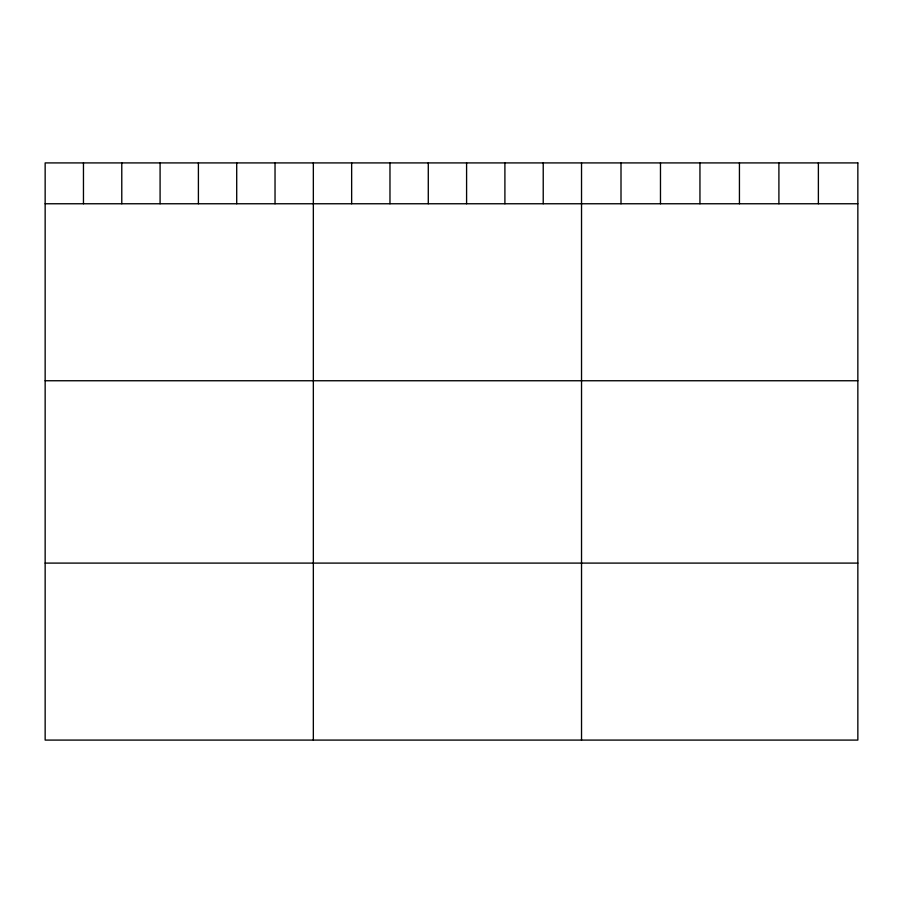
<?xml version="1.0" encoding="UTF-8"?>
<svg xmlns="http://www.w3.org/2000/svg" width="903" height="903" viewBox="0 0 903 903"><rect width="100%" height="100%" fill="white"/><g stroke="black" fill="none" stroke-linecap="round" stroke-linejoin="round"><path stroke-width="1.35" d="M45.15 203.762L857.85 203.762M45.15 380.75L857.85 380.75M45.15 563.1L857.85 563.1M818.378 162.912L818.378 203.762M778.905 162.912L778.905 203.762M739.433 162.912L739.433 203.762M699.949 162.912L699.949 203.762M660.477 162.912L660.477 203.762M621.004 162.912L621.004 203.762M581.532 162.912L581.532 740.088M543.222 162.912L543.222 203.762M504.901 162.912L504.901 203.762M466.591 162.912L466.591 203.762M428.282 162.912L428.282 203.762M389.972 162.912L389.972 203.762M351.651 162.912L351.651 203.762M313.341 162.912L313.341 740.088M275.031 162.912L275.031 203.762M236.71 162.912L236.71 203.762M198.4 162.912L198.4 203.762M160.091 162.912L160.091 203.762M121.781 162.912L121.781 203.762M83.46 162.912L83.46 203.762M857.85 162.912L45.15 162.912L45.15 740.088L857.85 740.088L857.85 162.912"/></g></svg>
